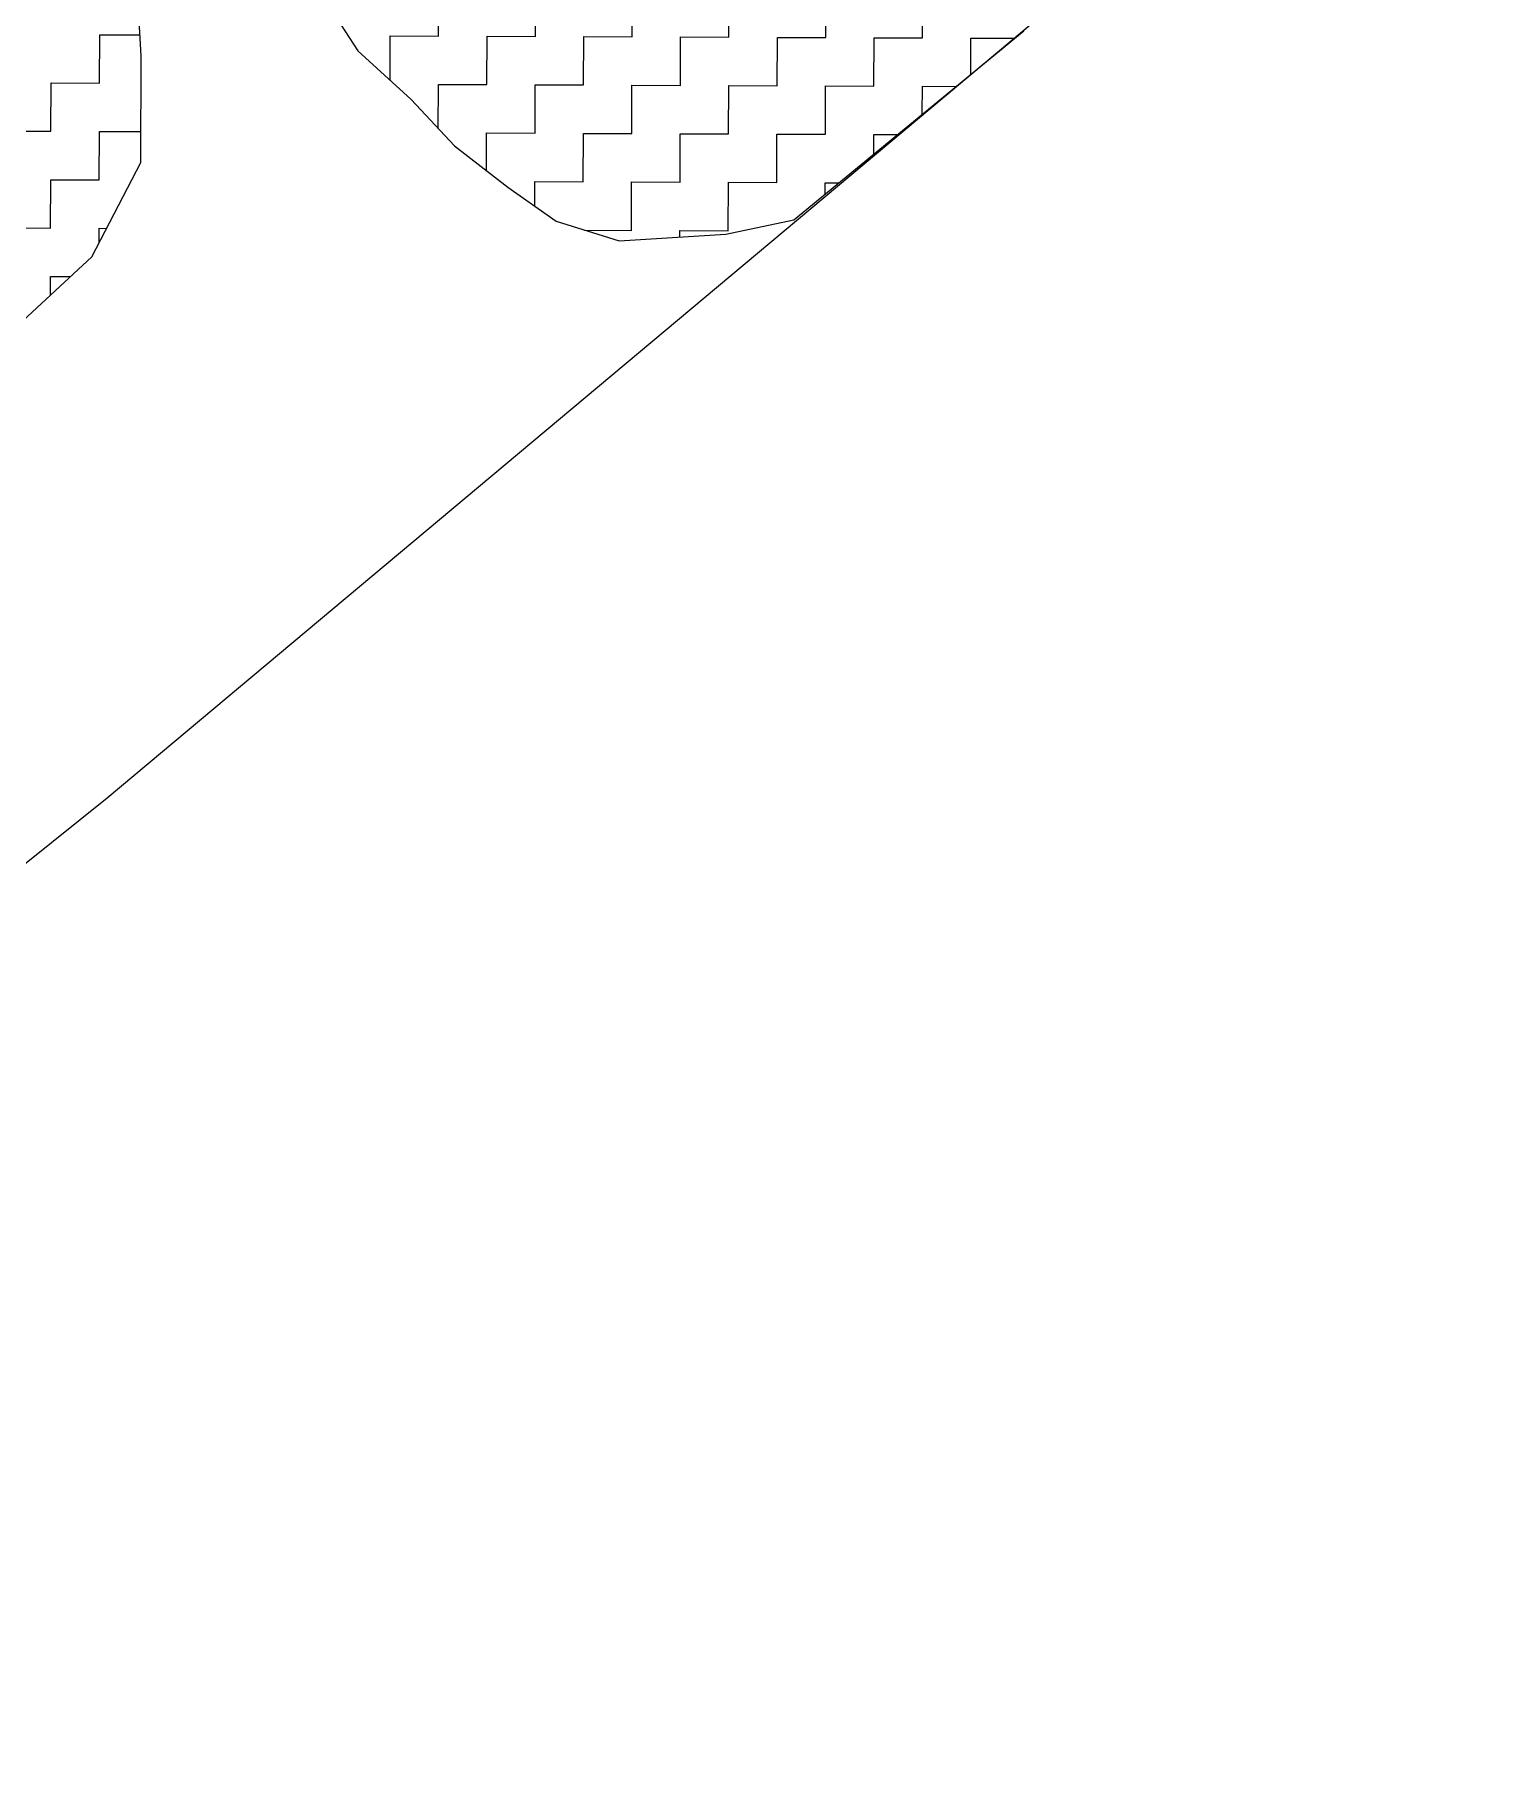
# Model space of a CAD drawing. Header units: metres. Extents: x 274536 to 279488, y 2074615 to 2078106.
# Drawn here: x 278541.7 to 278695.2, y 2075810.1 to 2075992.5 of the extents above; entities that cross this region are included whole.
import ezdxf

# ---------------------------------------------------------------- set-up
doc = ezdxf.new("R2010")
doc.units = ezdxf.units.M
doc.layers.add('POLY_HATCH', color=12, linetype='Continuous')
doc.layers.add('V_BOUND_LINE', color=7, linetype='Continuous')

msp = doc.modelspace()

# ---------------------------------------------------------------- linework, layer by layer
at = {"layer": 'POLY_HATCH'}
for p, q in [((278552.9, 2075990.26), (278552.49, 2075997.51)), ((278571.41, 2075997.44), (278575.73, 2075990.78)), ((278621.69, 2075972.97), (278645.9, 2075992.87)), ((278575.73, 2075990.78), (278581.34, 2075985.65)), ((278552.85, 2075979.01), (278552.9, 2075990.26)), ((278581.34, 2075985.65), (278585.92, 2075980.78)), ((278585.92, 2075980.78), (278591.53, 2075976.41)), ((278547.7, 2075969.07), (278552.85, 2075979.01)), ((278591.53, 2075976.41), (278596.63, 2075972.81)), ((278596.63, 2075972.81), (278603.27, 2075970.74)), ((278614.52, 2075971.47), (278621.69, 2075972.97)), ((278603.27, 2075970.74), (278614.52, 2075971.47)), ((278539.49, 2075961.43), (278547.7, 2075969.07))]:
    msp.add_line(p, q, dxfattribs=at)
at = {"layer": 'POLY_HATCH', "linetype": 'Continuous'}
for p, q in [((278584.24, 2075992.34), (278584.26, 2075997.44)), ((278594.44, 2075992.3), (278594.46, 2075997.4)), ((278604.64, 2075992.26), (278604.66, 2075997.36)), ((278614.84, 2075992.22), (278614.86, 2075997.32)), ((278625.04, 2075992.18), (278625.06, 2075997.28)), ((278635.24, 2075992.14), (278635.26, 2075997.25)), ((278548.51, 2075987.38), (278548.53, 2075992.48)), ((278548.53, 2075992.48), (278552.77, 2075992.46)), ((278579.12, 2075987.68), (278579.14, 2075992.36)), ((278579.14, 2075992.36), (278584.24, 2075992.34)), ((278589.32, 2075987.22), (278589.34, 2075992.32)), ((278589.34, 2075992.32), (278594.44, 2075992.3)), ((278599.52, 2075987.18), (278599.54, 2075992.28)), ((278599.54, 2075992.28), (278604.64, 2075992.26)), ((278609.72, 2075987.14), (278609.74, 2075992.24)), ((278609.74, 2075992.24), (278614.84, 2075992.22)), ((278619.92, 2075987.1), (278619.94, 2075992.2)), ((278619.94, 2075992.2), (278625.04, 2075992.18)), ((278630.12, 2075987.06), (278630.14, 2075992.16)), ((278630.14, 2075992.16), (278635.24, 2075992.14)), ((278640.33, 2075988.29), (278640.34, 2075992.12)), ((278640.34, 2075992.12), (278644.97, 2075992.11)), ((278543.39, 2075982.3), (278543.41, 2075987.4)), ((278543.41, 2075987.4), (278548.51, 2075987.38)), ((278584.2, 2075982.61), (278584.22, 2075987.24)), ((278584.22, 2075987.24), (278589.32, 2075987.22)), ((278594.4, 2075982.1), (278594.42, 2075987.2)), ((278594.42, 2075987.2), (278599.52, 2075987.18)), ((278604.6, 2075982.06), (278604.62, 2075987.16)), ((278604.62, 2075987.16), (278609.72, 2075987.14)), ((278614.8, 2075982.02), (278614.82, 2075987.12)), ((278614.82, 2075987.12), (278619.92, 2075987.1)), ((278625, 2075981.98), (278625.02, 2075987.08)), ((278625.02, 2075987.08), (278630.12, 2075987.06)), ((278635.21, 2075984.09), (278635.22, 2075987.04)), ((278635.22, 2075987.04), (278638.79, 2075987.03)), ((278538.29, 2075982.32), (278543.39, 2075982.3)), ((278548.47, 2075977.18), (278548.49, 2075982.28)), ((278548.49, 2075982.28), (278552.87, 2075982.26)), ((278589.28, 2075978.16), (278589.3, 2075982.12)), ((278589.3, 2075982.12), (278594.4, 2075982.1)), ((278599.48, 2075976.98), (278599.5, 2075982.08)), ((278599.5, 2075982.08), (278604.6, 2075982.06)), ((278609.68, 2075976.94), (278609.7, 2075982.04)), ((278609.7, 2075982.04), (278614.8, 2075982.02)), ((278619.88, 2075976.9), (278619.9, 2075982)), ((278619.9, 2075982), (278625, 2075981.98)), ((278630.09, 2075979.88), (278630.1, 2075981.96)), ((278630.1, 2075981.96), (278632.62, 2075981.95)), ((278543.35, 2075972.1), (278543.37, 2075977.2)), ((278543.37, 2075977.2), (278548.47, 2075977.18)), ((278594.37, 2075974.41), (278594.38, 2075977)), ((278594.38, 2075977), (278599.48, 2075976.98)), ((278604.56, 2075971.86), (278604.58, 2075976.96)), ((278604.58, 2075976.96), (278609.68, 2075976.94)), ((278614.76, 2075971.82), (278614.78, 2075976.92)), ((278614.78, 2075976.92), (278619.88, 2075976.9)), ((278624.98, 2075976.88), (278626.44, 2075976.88)), ((278624.98, 2075975.68), (278624.98, 2075976.88)), ((278538.25, 2075972.12), (278543.35, 2075972.1)), ((278548.45, 2075972.08), (278549.26, 2075972.07)), ((278548.45, 2075970.51), (278548.45, 2075972.08)), ((278599.62, 2075971.88), (278604.56, 2075971.86)), ((278609.66, 2075971.84), (278614.76, 2075971.82)), ((278609.66, 2075971.15), (278609.66, 2075971.84)), ((278543.33, 2075967), (278545.46, 2075966.99)), ((278543.33, 2075965), (278543.33, 2075967))]:
    msp.add_line(p, q, dxfattribs=at)
at = {"layer": 'V_BOUND_LINE'}
for p, q in [((278695.19, 2076034.23), (278549.31, 2075912.01)), ((278549.31, 2075912.01), (278422.16, 2075810.08))]:
    msp.add_line(p, q, dxfattribs=at)

doc.saveas('drawing.dxf')
